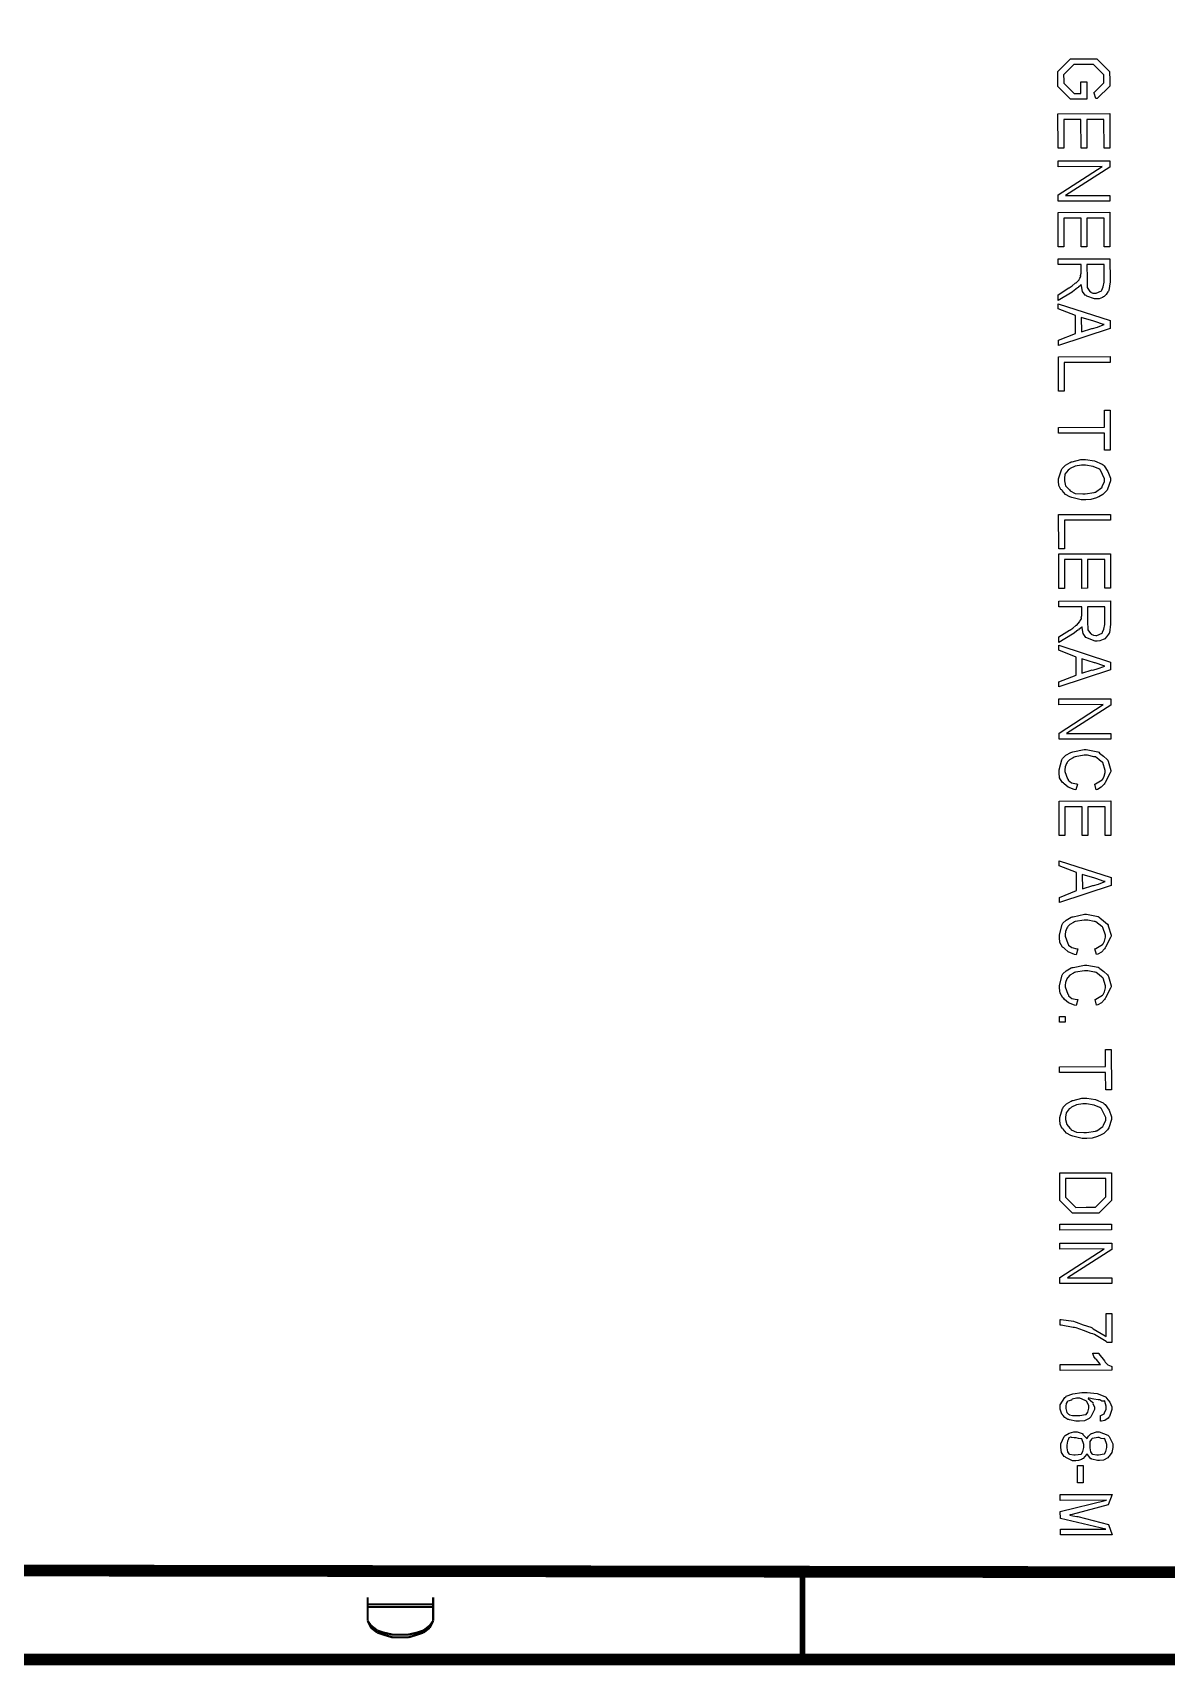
# Model space of a CAD drawing. Extents: x 0.1 to 11.6, y 0.3 to 16.2.
# Drawn here: x 5.991 to 8.729, y 0.296 to 4.238 of the extents above; entities that cross this region are included whole.
import ezdxf

# ---------------------------------------------------------------- set-up
doc = ezdxf.new("R2010")
doc.units = 0
doc.layers.get('0').update_dxf_attribs({"linetype": 'CONTINUOUS'})

msp = doc.modelspace()

# ---------------------------------------------------------------- linework, layer by layer
at = {"color": 0, "const_width": 0.005208}
msp.add_lwpolyline([(0.155003, 16.22), (11.57, 16.22), (11.57, 0.310004), (0.155003, 0.310004), (0.155003, 16.22)], close=True, dxfattribs=at)
at = {"color": 0}
for points in [[(8.52257, 4.11876), (8.53646, 4.11897), (8.53646, 4.07731), (8.49761, 4.0771), (8.46701, 4.10769), (8.46701, 4.12071), (8.46679, 4.14372), (8.4974, 4.17432), (8.52865, 4.17432), (8.56119, 4.17453), (8.59179, 4.14393), (8.59201, 4.12181), (8.59201, 4.10835), (8.56142, 4.07883), (8.5586, 4.07883), (8.55468, 4.09164), (8.55317, 4.09164), (8.57813, 4.1166), (8.57813, 4.12224), (8.5779, 4.13568), (8.55296, 4.16064), (8.52929, 4.16064), (8.50564, 4.16043), (8.48068, 4.13547), (8.4809, 4.12179), (8.4809, 4.11594), (8.50586, 4.09099), (8.52257, 4.09099), (8.52257, 4.11876)], [(8.46701, 4.04172), (8.59201, 4.04194), (8.59224, 3.95861), (8.57835, 3.9586), (8.57813, 4.02806), (8.53646, 4.02806), (8.53668, 3.95861), (8.52279, 3.95839), (8.52257, 4.02783), (8.4809, 4.02783), (8.48112, 3.95839), (8.46724, 3.95839), (8.46701, 4.04172)], [(8.46724, 3.92785), (8.59224, 3.92806), (8.59224, 3.91308), (8.48568, 3.84451), (8.59244, 3.84472), (8.59244, 3.83083), (8.46744, 3.83062), (8.46744, 3.8456), (8.574, 3.91417), (8.46724, 3.91396), (8.46724, 3.92785)], [(8.46744, 3.80371), (8.59244, 3.80393), (8.59267, 3.7206), (8.57878, 3.7206), (8.57856, 3.79004), (8.53689, 3.79004), (8.53711, 3.7206), (8.52322, 3.72038), (8.523, 3.78982), (8.48133, 3.78982), (8.48156, 3.72038), (8.46767, 3.72038), (8.46744, 3.80371)], [(8.46761, 3.69151), (8.59261, 3.69174), (8.59283, 3.639), (8.59278, 3.63596), (8.5899, 3.61507), (8.58936, 3.61361), (8.58789, 3.61171), (8.58322, 3.60514), (8.57861, 3.60058), (8.57721, 3.59972), (8.57471, 3.59842), (8.56651, 3.59517), (8.56017, 3.59451), (8.55811, 3.59451), (8.55524, 3.59451), (8.53663, 3.60156), (8.5351, 3.60297), (8.53256, 3.60368), (8.5261, 3.61279), (8.52382, 3.62646), (8.52339, 3.62944), (8.52268, 3.62804), (8.51639, 3.62272), (8.51579, 3.62229), (8.51389, 3.62142), (8.50211, 3.61219), (8.50103, 3.61122), (8.46783, 3.59125), (8.46783, 3.60493), (8.49322, 3.62142), (8.49408, 3.62153), (8.50142, 3.62636), (8.50896, 3.6326), (8.50993, 3.63336), (8.51085, 3.63319), (8.51796, 3.641), (8.51839, 3.6416), (8.51833, 3.64165), (8.51964, 3.64469), (8.52229, 3.64854), (8.52251, 3.64919), (8.52251, 3.64919), (8.52132, 3.65132), (8.52317, 3.65674), (8.52317, 3.65853), (8.52317, 3.67763), (8.46761, 3.67763), (8.46761, 3.69151)], [(8.53706, 3.67785), (8.53728, 3.64225), (8.53722, 3.63986), (8.53782, 3.62483), (8.53792, 3.62358), (8.53792, 3.62224), (8.54432, 3.61296), (8.54551, 3.61231), (8.54596, 3.61133), (8.55117, 3.60889), (8.55669, 3.6084), (8.55854, 3.6084), (8.55935, 3.6084), (8.5721, 3.61436), (8.57308, 3.61556), (8.57335, 3.61615), (8.57639, 3.62397), (8.57894, 3.63476), (8.57894, 3.63835), (8.57872, 3.67785), (8.53706, 3.67785)], [(8.46783, 3.58307), (8.59283, 3.54249), (8.59283, 3.52339), (8.46804, 3.48238), (8.46804, 3.49474), (8.50971, 3.51101), (8.5095, 3.55442), (8.46783, 3.57092), (8.46783, 3.58307)], [(8.52339, 3.55007), (8.5236, 3.51536), (8.54856, 3.52339), (8.55018, 3.52322), (8.56244, 3.52675), (8.57644, 3.53218), (8.57894, 3.53293), (8.57667, 3.53304), (8.55583, 3.54031), (8.55399, 3.54096), (8.52339, 3.55007)], [(8.46804, 3.45518), (8.59304, 3.4554), (8.59304, 3.44151), (8.48193, 3.44129), (8.48215, 3.37185), (8.46826, 3.37185), (8.46804, 3.45518)], [(8.46826, 3.28461), (8.57938, 3.28483), (8.57938, 3.3265), (8.59326, 3.3265), (8.59347, 3.22928), (8.57958, 3.22928), (8.57938, 3.27094), (8.46826, 3.27072), (8.46826, 3.28461)], [(8.52946, 3.20697), (8.53396, 3.20703), (8.55544, 3.20383), (8.57351, 3.19601), (8.57633, 3.19374), (8.57829, 3.1914), (8.58789, 3.17806), (8.59364, 3.16217), (8.59369, 3.15858), (8.59364, 3.15565), (8.58697, 3.1351), (8.58567, 3.13319), (8.58382, 3.13053), (8.57531, 3.12213), (8.56569, 3.11703), (8.56332, 3.11604), (8.56, 3.11453), (8.54671, 3.11068), (8.53401, 3.10981), (8.53097, 3.10975), (8.52274, 3.10975), (8.50037, 3.11501), (8.49799, 3.11604), (8.49544, 3.11658), (8.48508, 3.12289), (8.47732, 3.13194), (8.47607, 3.13385), (8.47418, 3.13488), (8.46957, 3.14438), (8.46869, 3.15489), (8.46869, 3.15836), (8.46864, 3.16021), (8.47532, 3.18213), (8.47672, 3.18397), (8.47737, 3.18549), (8.48535, 3.19336), (8.49669, 3.20014), (8.49908, 3.20111), (8.50119, 3.20144), (8.52235, 3.20697), (8.52946, 3.20697)], [(8.52924, 3.19308), (8.52414, 3.19308), (8.50894, 3.19065), (8.49681, 3.18494), (8.49474, 3.18332), (8.49164, 3.18132), (8.48394, 3.1716), (8.48253, 3.16086), (8.48258, 3.15836), (8.48253, 3.15528), (8.48568, 3.14372), (8.49306, 3.13504), (8.49517, 3.1334), (8.49621, 3.13097), (8.50896, 3.12494), (8.52729, 3.12386), (8.53119, 3.12386), (8.53299, 3.12386), (8.55474, 3.1275), (8.55658, 3.12819), (8.558, 3.12853), (8.57269, 3.13906), (8.57374, 3.14035), (8.57406, 3.14149), (8.57981, 3.15419), (8.57981, 3.15836), (8.57975, 3.16021), (8.56982, 3.18138), (8.56788, 3.18311), (8.56575, 3.18451), (8.55214, 3.19026), (8.53375, 3.19314), (8.52924, 3.19308)], [(8.46869, 3.07437), (8.59369, 3.0746), (8.59369, 3.06071), (8.48258, 3.0605), (8.48281, 2.99106), (8.46892, 2.99106), (8.46869, 3.07437)], [(8.46886, 2.97922), (8.59386, 2.97944), (8.59407, 2.89611), (8.58018, 2.89611), (8.57997, 2.96556), (8.53831, 2.96556), (8.53851, 2.89611), (8.52463, 2.89589), (8.52442, 2.96533), (8.48275, 2.96533), (8.48296, 2.89589), (8.46907, 2.89589), (8.46886, 2.97922)], [(8.46907, 2.86529), (8.59407, 2.8655), (8.59429, 2.81278), (8.59424, 2.80974), (8.59136, 2.78885), (8.59082, 2.78737), (8.58936, 2.78549), (8.58469, 2.77892), (8.58008, 2.77436), (8.57867, 2.77349), (8.57617, 2.77219), (8.56799, 2.76893), (8.56164, 2.76828), (8.55957, 2.76828), (8.55669, 2.76828), (8.53808, 2.77533), (8.53657, 2.77675), (8.53401, 2.77746), (8.52756, 2.78657), (8.52528, 2.80024), (8.52485, 2.80322), (8.52414, 2.80182), (8.51785, 2.7965), (8.51725, 2.79606), (8.51536, 2.79519), (8.50358, 2.78597), (8.5025, 2.785), (8.46929, 2.76503), (8.46929, 2.77869), (8.49468, 2.79519), (8.49556, 2.79531), (8.50287, 2.80012), (8.51042, 2.80638), (8.51139, 2.80713), (8.51232, 2.80697), (8.51942, 2.81478), (8.51986, 2.81538), (8.51981, 2.81543), (8.52111, 2.81847), (8.52376, 2.82232), (8.52399, 2.82297), (8.52399, 2.82297), (8.52279, 2.82508), (8.52463, 2.83051), (8.52463, 2.83231), (8.52463, 2.8514), (8.46907, 2.8514), (8.46907, 2.86529)], [(8.53851, 2.85161), (8.53874, 2.81603), (8.53868, 2.81364), (8.53928, 2.79861), (8.53939, 2.79736), (8.53939, 2.79601), (8.54579, 2.78674), (8.54699, 2.78608), (8.54742, 2.7851), (8.55263, 2.78267), (8.55817, 2.78217), (8.56, 2.78217), (8.56082, 2.78217), (8.57357, 2.78814), (8.57454, 2.78933), (8.57482, 2.78993), (8.57786, 2.79775), (8.5804, 2.80854), (8.5804, 2.81213), (8.58018, 2.85161), (8.53851, 2.85161)], [(8.46929, 2.75851), (8.59429, 2.71793), (8.59429, 2.69883), (8.46951, 2.65782), (8.46951, 2.67019), (8.51118, 2.68647), (8.51096, 2.72987), (8.46929, 2.74636), (8.46929, 2.75851)], [(8.52485, 2.72553), (8.52507, 2.69081), (8.55003, 2.69883), (8.55165, 2.69868), (8.56392, 2.70221), (8.5779, 2.70763), (8.5804, 2.70839), (8.57813, 2.7085), (8.55729, 2.71576), (8.55544, 2.71642), (8.52485, 2.72553)], [(8.46946, 2.62896), (8.59446, 2.62918), (8.59446, 2.61421), (8.4879, 2.54563), (8.59467, 2.54585), (8.59467, 2.53196), (8.46967, 2.53174), (8.46967, 2.54671), (8.57622, 2.61529), (8.46946, 2.61507), (8.46946, 2.62896)], [(8.51437, 2.42324), (8.51047, 2.40935), (8.50608, 2.4101), (8.49138, 2.41581), (8.48204, 2.42389), (8.48031, 2.42583), (8.47765, 2.42763), (8.47114, 2.43881), (8.46989, 2.4509), (8.46989, 2.45492), (8.46983, 2.45757), (8.47618, 2.48193), (8.47749, 2.48378), (8.47814, 2.48525), (8.48622, 2.49294), (8.49799, 2.49972), (8.50049, 2.50071), (8.50276, 2.50103), (8.53011, 2.50678), (8.53304, 2.50678), (8.53554, 2.50678), (8.56364, 2.50119), (8.56603, 2.50006), (8.56728, 2.49832), (8.57671, 2.491), (8.5861, 2.48301), (8.58729, 2.48096), (8.58794, 2.47874), (8.59483, 2.45633), (8.59489, 2.45383), (8.5931, 2.45085), (8.581, 2.42757), (8.58035, 2.42563), (8.5785, 2.4235), (8.57135, 2.41558), (8.56228, 2.41032), (8.55951, 2.40956), (8.55583, 2.42344), (8.55778, 2.42415), (8.57394, 2.43392), (8.57493, 2.43517), (8.57525, 2.43544), (8.57844, 2.44233), (8.581, 2.45144), (8.581, 2.45449), (8.58094, 2.45643), (8.57514, 2.47532), (8.57406, 2.47683), (8.57238, 2.47732), (8.56543, 2.48296), (8.55811, 2.48882), (8.55626, 2.48942), (8.5541, 2.48915), (8.53847, 2.49289), (8.53326, 2.49289), (8.53, 2.49283), (8.50825, 2.48926), (8.50635, 2.48856), (8.50369, 2.48703), (8.49517, 2.48193), (8.49013, 2.477), (8.48921, 2.47553), (8.48779, 2.47319), (8.48426, 2.46496), (8.48372, 2.45796), (8.48378, 2.45622), (8.48372, 2.45372), (8.49007, 2.43642), (8.49138, 2.43494), (8.49203, 2.43257), (8.5, 2.42626), (8.51183, 2.42378), (8.51437, 2.42324)], [(8.46989, 2.38249), (8.59489, 2.38271), (8.59511, 2.29937), (8.58122, 2.29937), (8.581, 2.36882), (8.53933, 2.36882), (8.53956, 2.29937), (8.52567, 2.29915), (8.52544, 2.3686), (8.48378, 2.3686), (8.484, 2.29915), (8.47011, 2.29915), (8.46989, 2.38249)], [(8.47021, 2.23828), (8.59522, 2.19769), (8.59522, 2.1786), (8.47043, 2.13758), (8.47043, 2.14996), (8.5121, 2.16624), (8.51189, 2.20964), (8.47022, 2.22613), (8.47021, 2.23828)], [(8.52576, 2.20529), (8.52599, 2.17057), (8.55094, 2.1786), (8.55257, 2.17844), (8.56483, 2.18196), (8.57883, 2.18739), (8.58133, 2.18815), (8.57904, 2.18826), (8.55821, 2.19553), (8.55638, 2.19618), (8.52576, 2.20529)], [(8.51508, 2.02544), (8.51118, 2.01156), (8.50678, 2.01232), (8.49208, 2.01801), (8.48275, 2.0261), (8.48101, 2.02806), (8.47835, 2.02985), (8.47185, 2.04101), (8.4706, 2.05311), (8.4706, 2.05713), (8.47054, 2.05979), (8.47689, 2.08415), (8.47819, 2.08599), (8.47885, 2.08746), (8.48693, 2.09517), (8.49869, 2.10194), (8.50119, 2.10292), (8.50347, 2.10325), (8.53082, 2.109), (8.53375, 2.109), (8.53624, 2.109), (8.56435, 2.1034), (8.56674, 2.10226), (8.56799, 2.10053), (8.57742, 2.09321), (8.58681, 2.08524), (8.588, 2.08317), (8.58865, 2.08094), (8.59554, 2.05854), (8.5956, 2.05604), (8.59381, 2.05306), (8.58171, 2.02979), (8.58106, 2.02783), (8.57921, 2.02572), (8.57204, 2.01779), (8.56299, 2.01253), (8.56022, 2.01178), (8.55653, 2.02567), (8.55849, 2.02638), (8.57465, 2.03614), (8.57563, 2.03737), (8.57596, 2.03765), (8.57915, 2.04454), (8.58171, 2.05365), (8.58171, 2.05669), (8.58165, 2.05865), (8.57585, 2.07753), (8.57476, 2.07904), (8.57308, 2.07954), (8.56614, 2.08518), (8.55881, 2.09104), (8.55697, 2.09164), (8.55479, 2.09136), (8.53917, 2.09511), (8.53396, 2.09511), (8.53071, 2.09506), (8.50896, 2.09147), (8.50706, 2.09076), (8.50439, 2.08925), (8.49588, 2.08415), (8.49083, 2.07921), (8.4899, 2.07775), (8.4885, 2.07542), (8.48497, 2.06717), (8.48443, 2.06017), (8.48449, 2.05843), (8.48443, 2.05593), (8.49078, 2.03863), (8.49208, 2.03717), (8.49274, 2.03478), (8.50071, 2.02849), (8.51253, 2.02599), (8.51508, 2.02544)], [(8.51531, 1.90306), (8.51139, 1.88917), (8.507, 1.88992), (8.49229, 1.89561), (8.48296, 1.90371), (8.48122, 1.90565), (8.47857, 1.90744), (8.47206, 1.91863), (8.47081, 1.93072), (8.47081, 1.93474), (8.47076, 1.93739), (8.47711, 1.96175), (8.4784, 1.9636), (8.47906, 1.96506), (8.48714, 1.97276), (8.49892, 1.97954), (8.50142, 1.98053), (8.50369, 1.98085), (8.53103, 1.9866), (8.53396, 1.9866), (8.53646, 1.9866), (8.56456, 1.98101), (8.56694, 1.97987), (8.56819, 1.97814), (8.57764, 1.97081), (8.58703, 1.96283), (8.58822, 1.96078), (8.58886, 1.95856), (8.59576, 1.93614), (8.59581, 1.93365), (8.59403, 1.93067), (8.58193, 1.90739), (8.58128, 1.90543), (8.57943, 1.90332), (8.57226, 1.8954), (8.56321, 1.89014), (8.56044, 1.88938), (8.55675, 1.90326), (8.55871, 1.90397), (8.57487, 1.91374), (8.57585, 1.91499), (8.57617, 1.91526), (8.57938, 1.92215), (8.58193, 1.93126), (8.58192, 1.93431), (8.58188, 1.93625), (8.57607, 1.95514), (8.57497, 1.95665), (8.57329, 1.95714), (8.56635, 1.96278), (8.55903, 1.96864), (8.55718, 1.96924), (8.55501, 1.96897), (8.53939, 1.97271), (8.53418, 1.97271), (8.53093, 1.97265), (8.50917, 1.96908), (8.50726, 1.96838), (8.50461, 1.96685), (8.4961, 1.96175), (8.49106, 1.95682), (8.49013, 1.95535), (8.48872, 1.95301), (8.48519, 1.94476), (8.48465, 1.93778), (8.48469, 1.93604), (8.48465, 1.93354), (8.491, 1.91624), (8.49229, 1.91476), (8.49294, 1.91239), (8.50092, 1.90608), (8.51275, 1.9036), (8.51531, 1.90306)], [(8.47081, 1.86225), (8.48469, 1.86225), (8.48469, 1.84836), (8.47081, 1.84836), (8.47081, 1.86225)], [(8.47097, 1.741), (8.58208, 1.74121), (8.58208, 1.78288), (8.59597, 1.78288), (8.59619, 1.68565), (8.58231, 1.68565), (8.58208, 1.72732), (8.47097, 1.72711), (8.47097, 1.741)], [(8.53212, 1.66504), (8.53663, 1.6651), (8.55811, 1.66189), (8.57617, 1.65408), (8.57899, 1.65181), (8.58094, 1.64947), (8.59056, 1.63613), (8.59631, 1.62022), (8.59635, 1.61664), (8.59631, 1.61372), (8.58963, 1.59315), (8.58832, 1.59125), (8.58649, 1.5886), (8.57796, 1.58019), (8.56836, 1.57508), (8.56597, 1.57411), (8.56267, 1.5726), (8.54937, 1.56874), (8.53668, 1.56788), (8.53364, 1.56782), (8.52539, 1.56782), (8.50304, 1.57308), (8.50065, 1.57411), (8.4981, 1.57465), (8.48774, 1.58094), (8.47999, 1.59), (8.47874, 1.5919), (8.47683, 1.59294), (8.47222, 1.60243), (8.47136, 1.61296), (8.47136, 1.61643), (8.47131, 1.61828), (8.47797, 1.64019), (8.47939, 1.64204), (8.48003, 1.64356), (8.48801, 1.65142), (8.49935, 1.65821), (8.50174, 1.65918), (8.50385, 1.6595), (8.52501, 1.66504), (8.53212, 1.66504)], [(8.5319, 1.65115), (8.52681, 1.65115), (8.51161, 1.64871), (8.49946, 1.64301), (8.4974, 1.64139), (8.49431, 1.63938), (8.4866, 1.62967), (8.48519, 1.61893), (8.48525, 1.61643), (8.48519, 1.61333), (8.48833, 1.60178), (8.49571, 1.5931), (8.49783, 1.59147), (8.49886, 1.58903), (8.51161, 1.58301), (8.52994, 1.58192), (8.53385, 1.58192), (8.53564, 1.58192), (8.5574, 1.58556), (8.55925, 1.58626), (8.56065, 1.58658), (8.57536, 1.59711), (8.57639, 1.59842), (8.57671, 1.59956), (8.58247, 1.61225), (8.58247, 1.61643), (8.58242, 1.61828), (8.57249, 1.63943), (8.57053, 1.64117), (8.56842, 1.64258), (8.55479, 1.64833), (8.5364, 1.65121), (8.5319, 1.65115)], [(8.47146, 1.48486), (8.59646, 1.48508), (8.59646, 1.4445), (8.59668, 1.41846), (8.56608, 1.38786), (8.53483, 1.38786), (8.50228, 1.38764), (8.47168, 1.41824), (8.47146, 1.44233), (8.47146, 1.48486)], [(8.48535, 1.47097), (8.48535, 1.4445), (8.48557, 1.42649), (8.51053, 1.40153), (8.53504, 1.40175), (8.55783, 1.40175), (8.58279, 1.42671), (8.58257, 1.44515), (8.58257, 1.47119), (8.48535, 1.47097)], [(8.47168, 1.36073), (8.59668, 1.36095), (8.59668, 1.34706), (8.47168, 1.34684), (8.47168, 1.36073)], [(8.47179, 1.31483), (8.59679, 1.31505), (8.59679, 1.30008), (8.49024, 1.2315), (8.597, 1.23172), (8.597, 1.21783), (8.472, 1.21761), (8.472, 1.23258), (8.57856, 1.30116), (8.47179, 1.30094), (8.47179, 1.31483)], [(8.58317, 1.14507), (8.59706, 1.14507), (8.59728, 1.07563), (8.58599, 1.07563), (8.58361, 1.07737), (8.55507, 1.09456), (8.55149, 1.09625), (8.54704, 1.09738), (8.52838, 1.10444), (8.51101, 1.111), (8.50722, 1.11187), (8.5039, 1.11187), (8.47521, 1.11692), (8.47206, 1.11708), (8.47206, 1.13097), (8.47456, 1.13097), (8.50493, 1.12641), (8.50851, 1.12554), (8.51133, 1.12397), (8.52826, 1.118), (8.54622, 1.11198), (8.54953, 1.11035), (8.55219, 1.10813), (8.58106, 1.09136), (8.58339, 1.08952), (8.58317, 1.14507)], [(8.47222, 1.00798), (8.47222, 1.02186), (8.56967, 1.02208), (8.56874, 1.02289), (8.5599, 1.03396), (8.55903, 1.03532), (8.55783, 1.03554), (8.55399, 1.04129), (8.55165, 1.04877), (8.55122, 1.04986), (8.56597, 1.04986), (8.56608, 1.04791), (8.5791, 1.03093), (8.58051, 1.02946), (8.581, 1.0274), (8.58763, 1.02111), (8.59586, 1.01774), (8.59722, 1.01709), (8.59722, 1.00819), (8.47222, 1.00798)], [(8.56982, 0.8852), (8.56982, 0.899087), (8.57086, 0.899358), (8.57861, 0.903375), (8.57915, 0.903863), (8.57904, 0.904351), (8.5835, 0.913792), (8.5835, 0.916882), (8.5835, 0.921278), (8.58057, 0.932563), (8.58003, 0.934463), (8.57844, 0.933757), (8.57286, 0.933757), (8.56782, 0.936524), (8.56635, 0.937067), (8.56401, 0.936793), (8.55404, 0.938476), (8.54281, 0.940754), (8.53987, 0.940754), (8.54021, 0.939996), (8.55117, 0.930772), (8.55182, 0.929688), (8.5516, 0.928333), (8.55572, 0.918782), (8.55572, 0.915582), (8.55572, 0.913249), (8.5465, 0.895615), (8.54465, 0.894097), (8.54253, 0.891818), (8.53131, 0.886124), (8.51932, 0.884981), (8.51535, 0.884981), (8.50988, 0.884981), (8.49511, 0.888618), (8.49343, 0.889325), (8.49115, 0.889649), (8.48361, 0.893826), (8.47874, 0.899792), (8.47781, 0.90104), (8.47646, 0.902126), (8.47239, 0.914008), (8.47239, 0.917969), (8.47239, 0.924533), (8.48378, 0.942546), (8.48606, 0.944228), (8.48719, 0.945637), (8.50271, 0.951443), (8.52453, 0.954428), (8.53185, 0.954428), (8.53737, 0.954482), (8.56185, 0.951768), (8.58057, 0.945096), (8.58328, 0.943143), (8.58447, 0.941242), (8.59213, 0.930935), (8.59739, 0.919596), (8.59739, 0.9158), (8.59739, 0.913465), (8.59142, 0.896374), (8.59022, 0.894965), (8.58843, 0.892793), (8.58057, 0.887207), (8.572, 0.885469), (8.56982, 0.8852)], [(8.51557, 0.940536), (8.51183, 0.940539), (8.50179, 0.938204), (8.5006, 0.937715), (8.4994, 0.936362), (8.49056, 0.933485), (8.48996, 0.93316), (8.48904, 0.932346), (8.48671, 0.928006), (8.48628, 0.921332), (8.48628, 0.919053), (8.48628, 0.916015), (8.48828, 0.906304), (8.49278, 0.90191), (8.49408, 0.901476), (8.49468, 0.900825), (8.50206, 0.899196), (8.51167, 0.898869), (8.51492, 0.898872), (8.51986, 0.898872), (8.53347, 0.901042), (8.53467, 0.901476), (8.53532, 0.901693), (8.53928, 0.906956), (8.54183, 0.917099), (8.54183, 0.919703), (8.54183, 0.923393), (8.53564, 0.933485), (8.53444, 0.934463), (8.53271, 0.93484), (8.51986, 0.940539), (8.51557, 0.940536)], [(8.53722, 0.842557), (8.53722, 0.844129), (8.54075, 0.848742), (8.54665, 0.854711), (8.54785, 0.855363), (8.54867, 0.855253), (8.56054, 0.859485), (8.56456, 0.859483), (8.5664, 0.859485), (8.58763, 0.851726), (8.58931, 0.850151), (8.5906, 0.8482), (8.59928, 0.830785), (8.59928, 0.824981), (8.59928, 0.821725), (8.59685, 0.809842), (8.59099, 0.801215), (8.58931, 0.799588), (8.58724, 0.7972), (8.57742, 0.791235), (8.5676, 0.79004), (8.56435, 0.79004), (8.56222, 0.790039), (8.54921, 0.793511), (8.54807, 0.794164), (8.54656, 0.794487), (8.53803, 0.805178), (8.53743, 0.806532), (8.53618, 0.804961), (8.52761, 0.794869), (8.52636, 0.794164), (8.52425, 0.793078), (8.51688, 0.790367), (8.51064, 0.789822), (8.50857, 0.789824), (8.5025, 0.789824), (8.48589, 0.797799), (8.48426, 0.799372), (8.48176, 0.800186), (8.47558, 0.809301), (8.47428, 0.821942), (8.47428, 0.824546), (8.47428, 0.830839), (8.48242, 0.848144), (8.48406, 0.849719), (8.48486, 0.850968), (8.49397, 0.856392), (8.50504, 0.859268), (8.50879, 0.859268), (8.51335, 0.859268), (8.52576, 0.855686), (8.52701, 0.854926), (8.52735, 0.853408), (8.53196, 0.848415), (8.53678, 0.843858), (8.53722, 0.842557)], [(8.50922, 0.845379), (8.50662, 0.845378), (8.49963, 0.846301), (8.49881, 0.846463), (8.49735, 0.846518), (8.493, 0.844892), (8.49143, 0.840279), (8.491, 0.838869), (8.49029, 0.836806), (8.48817, 0.827639), (8.48817, 0.824544), (8.48817, 0.821289), (8.48975, 0.811092), (8.49328, 0.806532), (8.49425, 0.806099), (8.49468, 0.805503), (8.50543, 0.803711), (8.509, 0.803712), (8.509, 0.803712), (8.523, 0.805883), (8.52399, 0.806315), (8.52431, 0.806532), (8.52746, 0.81196), (8.52983, 0.822157), (8.52983, 0.824761), (8.52983, 0.829318), (8.52496, 0.842611), (8.52399, 0.84299), (8.52229, 0.842449), (8.51633, 0.843371), (8.51096, 0.845379), (8.50922, 0.845379)], [(8.56521, 0.845596), (8.56299, 0.845594), (8.55057, 0.843643), (8.54958, 0.84321), (8.54813, 0.841853), (8.54443, 0.835938), (8.54372, 0.827419), (8.54372, 0.824544), (8.54372, 0.821289), (8.54531, 0.811143), (8.54883, 0.806697), (8.54981, 0.806317), (8.55029, 0.805718), (8.56082, 0.803929), (8.56435, 0.803929), (8.56526, 0.803929), (8.5785, 0.806099), (8.57954, 0.806532), (8.57986, 0.806697), (8.58301, 0.811957), (8.58539, 0.822157), (8.58539, 0.824761), (8.58539, 0.829372), (8.58029, 0.842775), (8.57932, 0.84321), (8.57769, 0.842667), (8.57183, 0.843588), (8.56683, 0.845594), (8.56521, 0.845596)], [(8.51443, 0.777942), (8.52832, 0.77794), (8.52832, 0.736275), (8.51443, 0.736275), (8.51443, 0.777942)], [(8.47282, 0.707954), (8.59782, 0.708172), (8.58871, 0.682999), (8.5134, 0.66325), (8.51053, 0.662057), (8.50142, 0.659668), (8.49675, 0.659561), (8.49582, 0.659344), (8.49615, 0.658583), (8.50265, 0.656794), (8.51281, 0.655544), (8.51492, 0.655003), (8.58892, 0.636122), (8.59804, 0.61095), (8.47304, 0.610732), (8.47304, 0.624622), (8.58306, 0.624838), (8.47304, 0.650662), (8.47282, 0.667589), (8.58393, 0.694282), (8.47282, 0.694065), (8.47282, 0.707954)]]:
    msp.add_lwpolyline(points, close=True, dxfattribs=at)
for points, const_width in [([(11.315, 0.516656), (0.398329, 0.533311)], 0.028333), ([(7.84999, 0.509983), (7.84999, 0.310004)], 0.013333), ([(6.80003, 0.403321), (6.80003, 0.460015)], 0.005208), ([(6.95833, 0.443306), (6.80003, 0.443306)], 0.005208), ([(6.95833, 0.436686), (6.80003, 0.436686)], 0.005208), ([(6.95833, 0.460015), (6.95833, 0.403321)], 0.005208), ([(6.80832, 0.386664), (6.80003, 0.403321)], 0.005208), ([(6.80832, 0.391656), (6.80003, 0.403321)], 0.005208), ([(6.82335, 0.379992), (6.80832, 0.391656)], 0.005208), ([(6.94997, 0.391656), (6.935, 0.379992)], 0.005208), ([(6.95833, 0.403321), (6.94997, 0.386664)], 0.005208), ([(6.95833, 0.403321), (6.94997, 0.391656)], 0.005208), ([(6.82335, 0.375), (6.80832, 0.386664)], 0.005208), ([(6.83832, 0.375), (6.82335, 0.379992)], 0.005208), ([(6.83832, 0.370008), (6.82335, 0.375)], 0.005208), ([(6.86003, 0.370008), (6.83832, 0.375)], 0.005208), ([(6.86003, 0.363336), (6.83832, 0.370008)], 0.005208), ([(6.89833, 0.370008), (6.86003, 0.370008)], 0.005208), ([(6.89833, 0.363336), (6.86003, 0.363336)], 0.005208), ([(6.91997, 0.375), (6.89833, 0.370008)], 0.005208), ([(6.91997, 0.370008), (6.89833, 0.363336)], 0.005208), ([(6.935, 0.379992), (6.91997, 0.375)], 0.005208), ([(6.935, 0.375), (6.91997, 0.370008)], 0.005208), ([(6.94997, 0.386664), (6.935, 0.375)], 0.005208), ([(11.57, 0.310004), (0.155003, 0.310004)], 0.028333)]:
    msp.add_lwpolyline(points, dxfattribs=dict(at, const_width=const_width))

doc.saveas('drawing.dxf')
